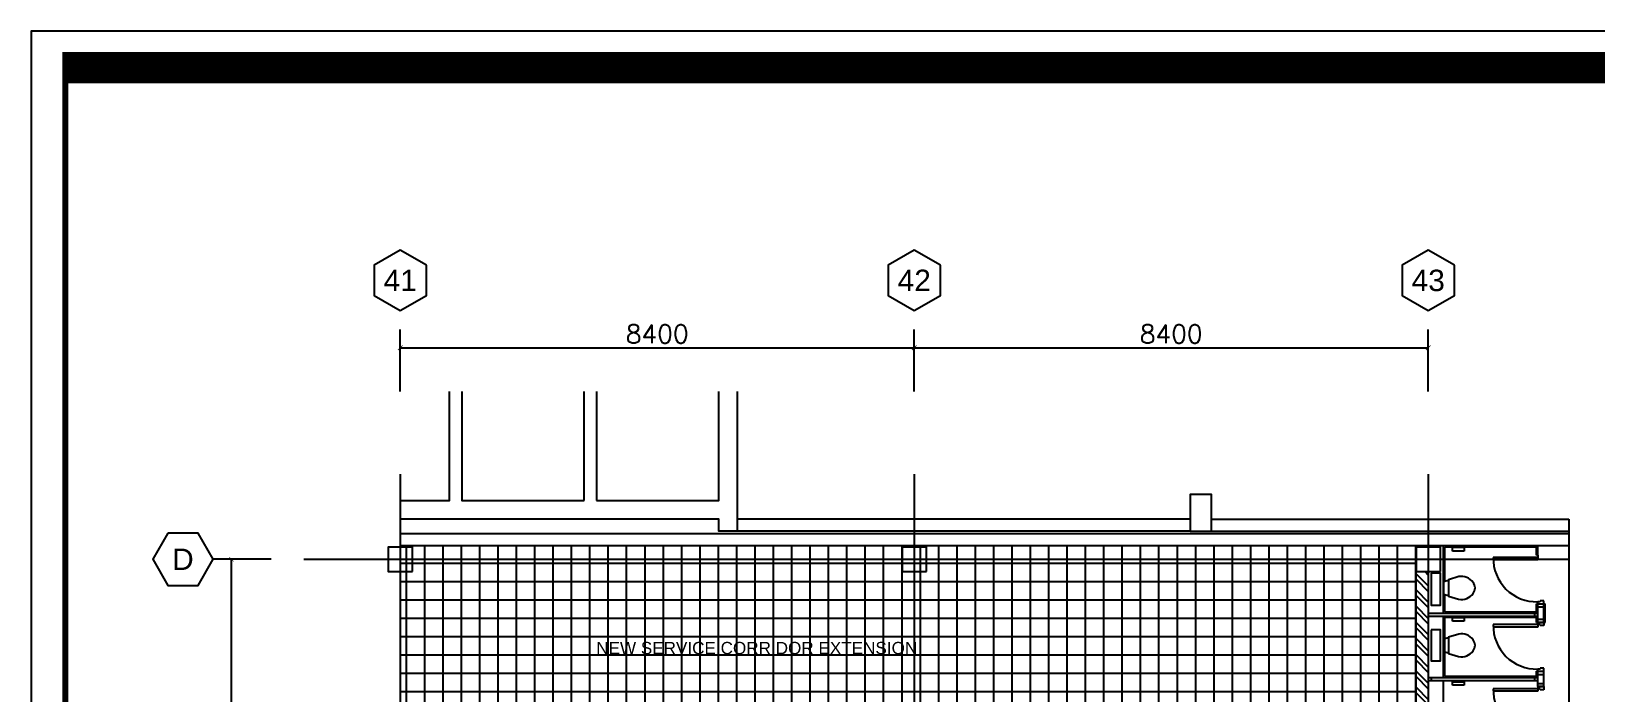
# Model space of a CAD drawing. Header units: millimetres. Extents: x 396580293 to 396624419, y 2853145456 to 2853176656.
# Drawn here: x 396580293 to 396605860, y 2853165844 to 2853176656 of the extents above; entities that cross this region are included whole.
import ezdxf
from ezdxf.enums import TextEntityAlignment as Align

# ---------------------------------------------------------------- set-up
doc = ezdxf.new("R2010")
doc.units = ezdxf.units.MM
doc.header["$LTSCALE"] = 800
doc.header["$MEASUREMENT"] = 0
for name, pattern in [('CENTER', [2, 1.25, -0.25, 0.25, -0.25]), ('Grid$0$CENTER', [2, 1.25, -0.25, 0.25, -0.25]), ('HIDDEN', [0.375, 0.25, -0.125]), ('ProposedDASHED2', [0.375, 0.25, -0.125])]:
    doc.linetypes.add(name, pattern=pattern)
for name, color, linetype in [('100 Grid', 9, 'CENTER'), ('A-Block Work', 3, 'Continuous'), ('A-Flooring Tiles', 252, 'Continuous'), ('A-Hatch Block Work', 9, 'Continuous'), ('A-PARTITION', 6, 'Continuous'), ('A-Text 100', 3, 'Continuous'), ('BORDER', 183, 'Continuous'), ('Column Structural', 2, 'Continuous'), ('Doors', 4, 'Continuous'), ('EXISTING SOLID', 7, 'Continuous'), ('FIXTURES', 4, 'Continuous'), ('Grid$0$A-Grid Dim', 1, 'Continuous'), ('Grid$0$A-Grid lines', 9, 'Grid$0$CENTER'), ('Grid$0$A-Grid Tag', 7, 'Continuous'), ('Proposedwalltiles', 11, 'ProposedDASHED2'), ('S-COL HATCH CONT2', 10, 'Continuous'), ('Walls', 3, 'Continuous'), ('WALLTILES', 11, 'Continuous')]:
    doc.layers.add(name, color=color, linetype=linetype)
doc.styles.add('Grid$0$Grid dim', font='romans.shx')
doc.styles.add('Grid$0$Grid Tags', font='arial.ttf')
doc.styles.get("Standard").update_dxf_attribs({"font": 'times.ttf'})
doc.dimstyles.new('Grid$0$Grid dim 200', dxfattribs={"dimscale": 1.5, "dimtxt": 200, "dimasz": 50, "dimexe": 200, "dimexo": 50, "dimgap": 50, "dimtad": 1, "dimdec": 0, "dimzin": 0, "dimdsep": 46, "dimtxsty": 'Grid$0$Grid dim', "dimblk": 'Grid$0$_ArchTick', "dimcen": 1, "dimclrd": 256, "dimclre": 256, "dimclrt": 3, "dimadec": 0, "dimazin": 0, "dimtfac": 1, "dimtdec": 0, "dimtmove": 0, "dimatfit": 3, "dimldrblk": 'Grid$0$_ArchTick', "dimfxl": 1, "dimtolj": 1, "dimtzin": 0, "dimarcsym": 0})

# ---------------------------------------------------------------- blocks, each defined once
blk = doc.blocks.new('Grid$0$Grid Tag')
at = {"layer": 'Grid$0$A-Grid Tag'}
blk.add_lwpolyline([(427.5112127287293, 740.4711412515481), (-1.819e-12, 987.2948550020637), (-427.5112127287315, 740.4711412515474), (-427.5112127287305, 246.8237137505158), (0, 0), (427.5112127287302, 246.8237137505162)], close=True, dxfattribs=at)
at = {"layer": 'Grid$0$A-Grid Tag', "style": 'Grid$0$Grid Tags'}
blk.add_attdef('GRID', text='', height=350, dxfattribs=at).set_placement((-9.095e-13, 493.6474275010318), align=Align.MIDDLE_CENTER)
blk = doc.blocks.new('Grid$0$_ArchTick')
at = {"color": 0, "linetype": 'ByBlock', "const_width": 0.15}
blk.add_lwpolyline([(-0.5, -0.5), (0.5, 0.5)], dxfattribs=at)
blk = doc.blocks.new('*D51')
at = {"layer": 'Defpoints', "color": 0, "transparency": 16777216}
for p in [(396594722.5544487, 2853171483.158198), (396586322.5544492, 2853170694.438077), (396594722.5544487, 2853170694.438078)]:
    blk.add_point(p, dxfattribs=at)
at = {"layer": 'Grid$0$A-Grid Dim', "lineweight": -2, "transparency": 16777216}
for p, q in [((396586322.5544492, 2853170769.438077), (396586322.5544492, 2853171783.158198)), ((396594722.5544487, 2853170769.438078), (396594722.5544487, 2853171783.158198)), ((396586322.5544492, 2853171483.158198), (396594722.5544487, 2853171483.158198))]:
    blk.add_line(p, q, dxfattribs=at)
at = {"layer": 'Grid$0$A-Grid Dim', "lineweight": -2, "transparency": 16777216, "xscale": 75, "yscale": 75, "zscale": 75, "rotation": 180}
blk.add_blockref('Grid$0$_ArchTick', (396586322.5544492, 2853171483.158198), dxfattribs=at)
at = {"layer": 'Grid$0$A-Grid Dim', "lineweight": -2, "transparency": 16777216, "xscale": 75, "yscale": 75, "zscale": 75}
blk.add_blockref('Grid$0$_ArchTick', (396594722.5544487, 2853171483.158198), dxfattribs=at)
at = {"layer": 'Grid$0$A-Grid Dim', "color": 3, "transparency": 16777216, "insert": (396590522.5544489, 2853171708.158198), "char_height": 300, "attachment_point": 5, "style": 'Grid$0$Grid dim'}
blk.add_mtext('\\A1;8400', dxfattribs=at)
blk = doc.blocks.new('*D52')
at = {"layer": 'Defpoints', "color": 0, "transparency": 16777216}
for p in [(396603122.5544483, 2853171483.158199), (396594722.5544487, 2853170694.438078), (396603122.5544483, 2853170694.438079)]:
    blk.add_point(p, dxfattribs=at)
at = {"layer": 'Grid$0$A-Grid Dim', "lineweight": -2, "transparency": 16777216}
for p, q in [((396594722.5544487, 2853170769.438078), (396594722.5544487, 2853171783.158199)), ((396603122.5544483, 2853170769.438079), (396603122.5544483, 2853171783.158199)), ((396594722.5544487, 2853171483.158199), (396603122.5544483, 2853171483.158199))]:
    blk.add_line(p, q, dxfattribs=at)
at = {"layer": 'Grid$0$A-Grid Dim', "lineweight": -2, "transparency": 16777216, "xscale": 75, "yscale": 75, "zscale": 75, "rotation": 180}
blk.add_blockref('Grid$0$_ArchTick', (396594722.5544487, 2853171483.158199), dxfattribs=at)
at = {"layer": 'Grid$0$A-Grid Dim', "lineweight": -2, "transparency": 16777216, "xscale": 75, "yscale": 75, "zscale": 75}
blk.add_blockref('Grid$0$_ArchTick', (396603122.5544483, 2853171483.158199), dxfattribs=at)
at = {"layer": 'Grid$0$A-Grid Dim', "color": 3, "transparency": 16777216, "insert": (396598922.5544485, 2853171708.158199), "char_height": 300, "attachment_point": 5, "style": 'Grid$0$Grid dim'}
blk.add_mtext('\\A1;8400', dxfattribs=at)
blk = doc.blocks.new('*D54')
at = {"layer": 'Defpoints', "color": 0, "transparency": 16777216}
for p in [(396583563.9338889, 2853168024.946373), (396584285.9130559, 2853168024.946373), (396584285.9022121, 2853159624.946373)]:
    blk.add_point(p, dxfattribs=at)
at = {"layer": 'Grid$0$A-Grid Dim', "lineweight": -2, "transparency": 16777216}
for p, q in [((396584210.9130559, 2853168024.946373), (396583263.9338889, 2853168024.946373)), ((396583563.9338889, 2853159624.946373), (396583563.9338889, 2853168024.946373)), ((396584210.9022121, 2853159624.946373), (396583263.9338889, 2853159624.946373))]:
    blk.add_line(p, q, dxfattribs=at)
at = {"layer": 'Grid$0$A-Grid Dim', "lineweight": -2, "transparency": 16777216, "xscale": 75, "yscale": 75, "zscale": 75}
for p, rotation in [((396583563.9338889, 2853168024.946373), 90), ((396583563.9338889, 2853159624.946373), 270)]:
    blk.add_blockref('Grid$0$_ArchTick', p, dxfattribs=dict(at, rotation=rotation))
at = {"layer": 'Grid$0$A-Grid Dim', "color": 3, "transparency": 16777216, "insert": (396583338.9338884, 2853163824.946373), "char_height": 300, "attachment_point": 5, "rotation": 90, "style": 'Grid$0$Grid dim'}
blk.add_mtext('\\A1;8400', dxfattribs=at)
blk = doc.blocks.new('COL')
at = {"layer": 'Column Structural', "linetype": 'Continuous'}
blk.add_lwpolyline([(-0.1999999999999957, -0.1999999999999886), (0.2000000000000028, -0.1999999999999886), (0.2000000000000028, 0.200000000000017), (-0.1999999999999957, 0.200000000000017)], close=True, dxfattribs=at)

msp = doc.modelspace()

# ---------------------------------------------------------------- hatches: boundary and pattern name
at = {"layer": 'A-Flooring Tiles'}
h = msp.add_hatch(dxfattribs=at)
h.set_pattern_fill('TILE11', color=256, scale=300, angle=7.4119901e-09, style=0)
h.set_pattern_definition([(90.00000000741186, (396600222.553639, 2853164963.487659), (-300, -3.88090768e-08), []), (7.4119901e-09, (396599922.5536386, 2853164963.487659), (-3.88090911e-08, 300), [])])
h.paths.add_polyline_path([(396586322.5556536, 2853168243.487658), (396586322.5590246, 2853164963.487659), (396599922.5536386, 2853164963.487659), (396599922.553641, 2853149023.48766), (396602999.0158259, 2853149023.48766), (396602999.0158254, 2853151024.946375), (396602923.637055, 2853151024.946375), (396602923.6370522, 2853168243.48766)])
at = {"layer": 'A-Hatch Block Work'}
h = msp.add_hatch(dxfattribs=at)
h.set_pattern_fill('ANSI32', color=256, scale=499.9999999999999, angle=90.00000000741198, style=0)
h.set_pattern_definition([(135.0000000074119, (396577922.5536424, 2853135424.946372), (-132.5825214553263, -132.582521489629), []), (135.0000000074119, (396577922.5536429, 2853135513.334719), (-132.5825214553263, -132.582521489629), [])])
h.paths.add_polyline_path([(396602923.6370522, 2853167823.48766), (396603122.439037, 2853167823.48766), (396603122.4390374, 2853159824.946374), (396602923.6294285, 2853159824.946374)])

# ---------------------------------------------------------------- linework, layer by layer
at = {"layer": '100 Grid', "color": 3, "ltscale": 20}
msp.add_line((396603172.5536386, 2853166093.48766), (396603172.5536386, 2853166043.48766), dxfattribs=at)
at = {"layer": 'A-Block Work'}
for p, q in [((396604912.4336382, 2853168093.48766), (396604912.4336387, 2853168243.48766)), ((396602922.4390365, 2853167823.48766), (396602922.4390375, 2853159824.946374)), ((396603122.439037, 2853167823.48766), (396603122.4390374, 2853159824.946374)), ((396603122.5536386, 2853167143.48766), (396604912.4336387, 2853167143.48766)), ((396604862.4336382, 2853167093.48766), (396604862.4336387, 2853167143.48766)), ((396604912.4336387, 2853167298.941745), (396605012.4336387, 2853167298.941745)), ((396604912.4336387, 2853167143.48766), (396604912.4336387, 2853167298.941745)), ((396604912.4336387, 2853167248.941745), (396605012.4336387, 2853167248.941745)), ((396604912.4336382, 2853167093.48766), (396604912.4336387, 2853167143.48766)), ((396605012.4336387, 2853166993.48766), (396605012.4336387, 2853167298.941745)), ((396603122.5536386, 2853167093.48766), (396604912.4336382, 2853167093.48766)), ((396604912.4336382, 2853166993.48766), (396604912.4336382, 2853167093.48766)), ((396604912.4336382, 2853167043.48766), (396605012.4336387, 2853167043.48766)), ((396604912.4336382, 2853166993.48766), (396605012.4336387, 2853166993.48766)), ((396604912.4336387, 2853166193.48766), (396605012.4336387, 2853166193.48766)), ((396604912.4336387, 2853166093.487661), (396604912.4336387, 2853166193.48766)), ((396604912.4336387, 2853166093.487661), (396604912.4336387, 2853166193.48766)), ((396604912.4336387, 2853166143.487661), (396605012.4336387, 2853166143.487661)), ((396605012.4336382, 2853165943.48766), (396605012.4336387, 2853166193.48766)), ((396603122.5536386, 2853166093.48766), (396604912.4336387, 2853166093.487661)), ((396603122.553639, 2853166043.48766), (396604912.4336387, 2853166043.48766)), ((396604862.4336387, 2853166043.487661), (396604862.4336392, 2853166093.48766)), ((396604912.4336387, 2853165943.487661), (396604912.4336387, 2853166093.487661)), ((396604912.4336387, 2853165993.487661), (396605012.4336392, 2853165993.487661)), ((396604912.4336387, 2853165943.487661), (396605012.4336382, 2853165943.48766))]:
    msp.add_line(p, q, dxfattribs=at)
at = {"layer": 'A-PARTITION'}
for p, q in [((396603372.5536386, 2853167143.48766), (396603372.5536381, 2853168243.48766)), ((396603372.5536386, 2853166093.48766), (396603372.5536386, 2853167093.48766)), ((396603372.5536386, 2853165043.48766), (396603372.553639, 2853166043.48766))]:
    msp.add_line(p, q, dxfattribs=at)
at = {"layer": 'BORDER', "ltscale": 500}
msp.add_lwpolyline([(396580292.7192089, 2853145455.609512), (396624419.324728, 2853145455.609518), (396624419.3247236, 2853176656.239683), (396580292.7192052, 2853176656.239678)], close=True, dxfattribs=at)
at = {"layer": 'BORDER', "linetype": 'Continuous', "ltscale": 0.5, "const_width": 100.7759674693716}
msp.add_lwpolyline([(396617828.3340678, 2853176099.085573), (396580849.8733154, 2853176099.085568), (396580849.8733185, 2853146012.763622), (396617828.3340715, 2853146012.763627)], close=True, dxfattribs=at)
at = {"layer": 'Column Structural'}
msp.add_lwpolyline([(396599232.4392997, 2853168483.48766), (396599582.4392992, 2853168483.48766), (396599582.4392997, 2853169083.48766), (396599232.4392992, 2853169083.48766)], close=True, dxfattribs=at)
at = {"layer": 'Column Structural', "linetype": 'Continuous'}
msp.add_lwpolyline([(396603323.6294271, 2853167823.48766), (396603323.6294271, 2853168223.48766), (396602923.6294275, 2853168223.48766), (396602923.6294271, 2853167823.48766)], close=True, dxfattribs=at)
at = {"layer": 'Doors', "color": 1}
for p, q in [((396604912.4336382, 2853168056.48766), (396604186.4336382, 2853168056.48766)), ((396604912.4336382, 2853168016.48766), (396604189.8904239, 2853168016.48766)), ((396604912.4336382, 2853168093.48766), (396604912.4336382, 2853168056.48766)), ((396604912.4336382, 2853168056.48766), (396604912.4336382, 2853168016.48766)), ((396604952.4336382, 2853167330.48766), (396604912.4336387, 2853167330.48766)), ((396604912.4336382, 2853167293.48766), (396604912.4336387, 2853167330.48766)), ((396605012.4336387, 2853167343.48766), (396604952.4336387, 2853167343.48766)), ((396604952.4336382, 2853167330.48766), (396604952.4336387, 2853167343.48766)), ((396605012.4336387, 2853167293.48766), (396605012.4336387, 2853167343.48766)), ((396604912.4336387, 2853166956.48766), (396604186.4336387, 2853166956.48766)), ((396604912.4336387, 2853166916.48766), (396604189.8904244, 2853166916.48766)), ((396605012.4336387, 2853166993.48766), (396604912.4336382, 2853166993.48766)), ((396604912.4336382, 2853166993.48766), (396604912.4336387, 2853166956.48766)), ((396604952.4336382, 2853166956.48766), (396604912.4336387, 2853166956.48766)), ((396604912.4336387, 2853166956.48766), (396604912.4336387, 2853166916.48766)), ((396604952.4336382, 2853166956.48766), (396604952.4336387, 2853166943.487661)), ((396605012.4336387, 2853166943.487661), (396604952.4336387, 2853166943.487661)), ((396605012.4336387, 2853166993.48766), (396605012.4336387, 2853166943.487661)), ((396604952.4336387, 2853166230.48766), (396604912.4336387, 2853166230.48766)), ((396604912.4336387, 2853166193.48766), (396604912.4336387, 2853166230.48766)), ((396604912.4336387, 2853166193.48766), (396604912.4336387, 2853166230.48766)), ((396605012.4336387, 2853166243.487661), (396604952.4336387, 2853166243.487661)), ((396604952.4336387, 2853166230.48766), (396604952.4336387, 2853166243.487661)), ((396605012.4336387, 2853166193.48766), (396605012.4336387, 2853166243.487661)), ((396604912.4336387, 2853165906.48766), (396604186.4336387, 2853165906.48766)), ((396604912.4336387, 2853165866.48766), (396604189.8904244, 2853165866.48766)), ((396605012.4336382, 2853165943.48766), (396604912.4336387, 2853165943.487661)), ((396604912.4336387, 2853165943.487661), (396604912.4336387, 2853165906.48766)), ((396604952.4336387, 2853165906.487661), (396604912.4336387, 2853165906.48766)), ((396604912.4336387, 2853165906.48766), (396604912.4336387, 2853165866.48766)), ((396604952.4336387, 2853165906.487661), (396604952.4336387, 2853165893.48766)), ((396605012.4336387, 2853165893.48766), (396604952.4336387, 2853165893.48766)), ((396605012.4336382, 2853165943.48766), (396605012.4336387, 2853165893.48766))]:
    msp.add_line(p, q, dxfattribs=at)
for centre in [(396604894.7700011, 2853168038.824023), (396604894.7700011, 2853166938.824023), (396604894.7700011, 2853165888.824023)]:
    msp.add_arc(centre, 708.5565654623485, 178.5715226857902, 271.4284773142054, dxfattribs=at)
at = {"layer": 'EXISTING SOLID'}
msp.add_line((396604912.4336387, 2853167298.941745), (396604912.4336387, 2853167298.941745), dxfattribs=at)
at = {"layer": 'FIXTURES', "linetype": 'HIDDEN', "ltscale": 200}
for points in [[(396603517.4336387, 2853168156.634339), (396603517.4336382, 2853168223.48766), (396603707.4336387, 2853168223.48766), (396603707.4336382, 2853168156.634339)], [(396603517.4336387, 2853167014.997331), (396603517.4336387, 2853167073.48766), (396603707.4336387, 2853167073.48766), (396603707.4336387, 2853167014.99733)], [(396603517.4336382, 2853165964.997331), (396603517.4336392, 2853166023.48766), (396603707.4336387, 2853166023.48766), (396603707.4336387, 2853165964.997331)]]:
    msp.add_lwpolyline(points, close=True, dxfattribs=at)
at = {"layer": 'FIXTURES'}
for points in [[(396603172.5536386, 2853167795.707997), (396603172.5536386, 2853167272.387272), (396603322.5536386, 2853167272.387271), (396603322.5536386, 2853167795.707997)], [(396603172.5536386, 2853166870.98766), (396603172.5536386, 2853166365.98766), (396603322.5536386, 2853166365.98766), (396603322.5536386, 2853166870.98766)]]:
    msp.add_lwpolyline(points, close=True, dxfattribs=at)
for points in [[(396603452.5536386, 2853167691.10943), (396603452.5536386, 2853167422.228816), (396603619.6801592, 2853167372.09086, 0.2926462334081105), (396603855.9842526, 2853167465.5418, 0.1469693267293938), (396603887.5629073, 2853167556.669123, 0.1469693267127404), (396603855.9842531, 2853167647.796445, 0.2910207312036777), (396603620.6902844, 2853167741.493985), (396603452.5536386, 2853167691.10943), (396603452.5536381, 2853167680.669123), (396603372.5536386, 2853167656.669123), (396603372.5536386, 2853167456.669123), (396603452.5536386, 2853167432.669123)], [(396603452.5536386, 2853166752.927967), (396603452.5536386, 2853166484.047353), (396603619.6801597, 2853166433.909397, 0.2926462334081105), (396603855.9842526, 2853166527.360337, 0.1469693267293938), (396603887.5629073, 2853166618.48766, 0.1469693267127404), (396603855.9842531, 2853166709.614983, 0.2910207312036777), (396603620.6902844, 2853166803.312522), (396603452.5536386, 2853166752.927967), (396603452.5536381, 2853166742.48766), (396603372.5536386, 2853166718.48766), (396603372.5536386, 2853166518.48766), (396603452.5536386, 2853166494.48766)]]:
    msp.add_lwpolyline(points, format="xyb", dxfattribs=at)
at = {"layer": 'Grid$0$A-Grid lines', "ltscale": 20}
for p, q in [((396586322.5544492, 2853169415.284591), (396586322.576217, 2853148235.428863)), ((396594722.3581172, 2853169415.284592), (396594722.3798849, 2853148235.428864)), ((396603122.3581172, 2853169415.284594), (396603122.3798848, 2853148235.428865)), ((396584747.9619331, 2853168024.946373), (396605418.6445236, 2853168024.946375)), ((396586322.5558781, 2853168024.946372), (396605418.6336788, 2853168024.946374))]:
    msp.add_line(p, q, dxfattribs=at)
at = {"layer": 'Proposedwalltiles'}
for p, q in [((396603392.5536386, 2853167662.669123), (396603392.5536386, 2853167680.707512)), ((396603392.5536391, 2853166512.48766), (396603392.5536391, 2853166724.304944))]:
    msp.add_line(p, q, dxfattribs=at)
at = {"layer": 'S-COL HATCH CONT2'}
msp.add_line((396605418.6336787, 2853168683.48766), (396605418.6336813, 2853148235.428866), dxfattribs=at)
at = {"layer": 'Walls'}
for p, q in [((396589327.4392992, 2853168983.487658), (396589327.4392992, 2853170769.438077)), ((396605418.6336787, 2853168443.487661), (396586322.555448, 2853168443.487658)), ((396600922.4390365, 2853168243.48766), (396586322.5536386, 2853168243.487658)), ((396605418.6336787, 2853168243.48766), (396600922.4390365, 2853168243.48766))]:
    msp.add_line(p, q, dxfattribs=at)
at = {"layer": 'Walls', "linetype": 'Continuous'}
for p, q in [((396599232.4387732, 2853168683.487659), (396591827.4392997, 2853168683.487659)), ((396599582.4392997, 2853168683.487659), (396605418.6336788, 2853168683.487661)), ((396599232.4387737, 2853168483.48766), (396591827.4392992, 2853168483.487659)), ((396599582.4392992, 2853168483.48766), (396605418.6336788, 2853168483.487661)), ((396586523.6294271, 2853168223.487658), (396586123.6294271, 2853168223.487658)), ((396586523.6294271, 2853168223.487658), (396586123.6294271, 2853168223.487658)), ((396586523.6294271, 2853168223.487658), (396586123.6294271, 2853168223.487658)), ((396586523.6294271, 2853168223.487658), (396586123.6294271, 2853168223.487658)), ((396586123.6294271, 2853167823.487657), (396586523.6294276, 2853167823.487658)), ((396586123.6294271, 2853167823.487657), (396586523.6294276, 2853167823.487658)), ((396586123.6294271, 2853167823.487657), (396586523.6294276, 2853167823.487658)), ((396586123.6294271, 2853167823.487657), (396586523.6294276, 2853167823.487658))]:
    msp.add_line(p, q, dxfattribs=at)
at = {"layer": 'Walls'}
for points in [[(396586322.5548929, 2853168983.487658), (396587127.4392997, 2853168983.487658), (396587127.4392992, 2853170769.438077)], [(396591827.4392992, 2853170769.438078), (396591827.4392992, 2853168483.487659), (396591527.4392992, 2853168483.487659), (396591527.4392997, 2853168683.487659), (396586322.5552013, 2853168683.487658)], [(396587327.4392992, 2853170769.438077), (396587327.4392997, 2853168983.487658), (396589327.4392992, 2853168983.487658)], [(396589527.4392997, 2853168983.487658), (396591527.4392992, 2853168983.487659), (396591527.4392988, 2853170769.438078)], [(396589527.4392993, 2853170769.438078), (396589527.4392997, 2853168983.487658)]]:
    msp.add_lwpolyline(points, dxfattribs=at)
at = {"layer": 'WALLTILES'}
for p, q in [((396603392.5536386, 2853167662.669123), (396603392.5536386, 2853168223.48766)), ((396604892.4336382, 2853168223.48766), (396603392.5536386, 2853168223.48766)), ((396604892.4336387, 2853168093.48766), (396604892.4336382, 2853168223.48766)), ((396604912.4336382, 2853168093.48766), (396604892.4336387, 2853168093.48766)), ((396603392.5536381, 2853167163.48766), (396603392.5536386, 2853167450.669123)), ((396603392.5536381, 2853167163.48766), (396604892.4336387, 2853167163.48766)), ((396604892.4336387, 2853167163.48766), (396604892.4336387, 2853167298.941745)), ((396604912.4336387, 2853167298.941745), (396604892.4336387, 2853167298.941745)), ((396605012.4336387, 2853167298.941745), (396605032.4336387, 2853167298.941745)), ((396605032.4336387, 2853166993.48766), (396605032.4336387, 2853167298.941745)), ((396603392.5536386, 2853166724.48766), (396603392.5536386, 2853167073.48766)), ((396604892.4336382, 2853167073.48766), (396603392.5536386, 2853167073.48766)), ((396604892.4336382, 2853166993.48766), (396604892.4336382, 2853167073.48766)), ((396604912.4336382, 2853166993.48766), (396604892.4336382, 2853166993.48766)), ((396605012.4336387, 2853166993.48766), (396605032.4336387, 2853166993.48766)), ((396603392.5536391, 2853166113.48766), (396603392.5536391, 2853166512.48766)), ((396604892.4336387, 2853166113.48766), (396604892.4336387, 2853166193.487661)), ((396604912.4336387, 2853166193.48766), (396604892.4336387, 2853166193.487661)), ((396603392.5536391, 2853166113.48766), (396604892.4336387, 2853166113.48766))]:
    msp.add_line(p, q, dxfattribs=at)

# ---------------------------------------------------------------- block references
at = {"layer": 'Column Structural', "xscale": 1000, "yscale": 999.9999999373031, "zscale": 1000, "rotation": 90.00000002732075}
for p in [(396586323.6294271, 2853168023.487658), (396594723.6294276, 2853168023.487659)]:
    msp.add_blockref('COL', p, dxfattribs=at)
at = {"layer": 'Grid$0$A-Grid Tag'}
for p, values in [((396586322.5536381, 2853172090.555132), {'GRID': '41'}), ((396594722.5536381, 2853172090.555132), {'GRID': '42'}), ((396603122.5536381, 2853172090.555134), {'GRID': '43'})]:
    msp.add_blockref('Grid$0$Grid Tag', p, dxfattribs=at).add_auto_attribs(values)
ref = msp.add_blockref('Grid$0$Grid Tag', (396583264.2207012, 2853168024.957217), dxfattribs=dict(at, rotation=90))
ref.add_attrib('GRID', 'D', dxfattribs={"height": 350, "style": 'Grid$0$Grid Tags'}).set_placement((396582770.5732742, 2853168024.957217), align=Align.MIDDLE_CENTER)
at = {"layer": 'Walls', "xscale": 1000, "yscale": 999.9999999373031, "zscale": 1000, "rotation": 90.00000002732075}
msp.add_blockref('COL', (396586323.6294271, 2853168023.487658), dxfattribs=at)

# ---------------------------------------------------------------- texts
at = {"layer": 'A-Text 100', "insert": (396592148.3127676, 2853166674.211959), "char_height": 200, "attachment_point": 2}
msp.add_mtext('{\\fArial|b0|i0|c0|p34;NEW SERVICE CORRIDOR EXTENSION}', dxfattribs=at)

# ---------------------------------------------------------------- dimensions: what is measured, and where the dimension line sits
at = {"layer": 'Grid$0$A-Grid Dim'}
for base, p1, p2, picture, middle in [((396594722.5544487, 2853171483.158198), (396586322.5544492, 2853170694.438077), (396594722.5544487, 2853170694.438078), '*D51', (396590522.5544489, 2853171708.158198)), ((396603122.5544483, 2853171483.158199), (396594722.5544487, 2853170694.438078), (396603122.5544483, 2853170694.438079), '*D52', (396598922.5544485, 2853171708.158199))]:
    dim = msp.add_linear_dim(base=base, p1=p1, p2=p2, dimstyle='Grid$0$Grid dim 200', dxfattribs=at)
    dim.commit()
    dim.dimension.update_dxf_attribs({"geometry": picture, "text_midpoint": middle})
dim = msp.add_linear_dim(base=(396583563.9338889, 2853168024.946373), p1=(396584285.9022121, 2853159624.946373), p2=(396584285.9130559, 2853168024.946373), angle=90, dimstyle='Grid$0$Grid dim 200', dxfattribs=at)
dim.commit()
dim.dimension.update_dxf_attribs({"geometry": '*D54', "text_midpoint": (396583338.9338884, 2853163824.946373)})

doc.saveas('drawing.dxf')
